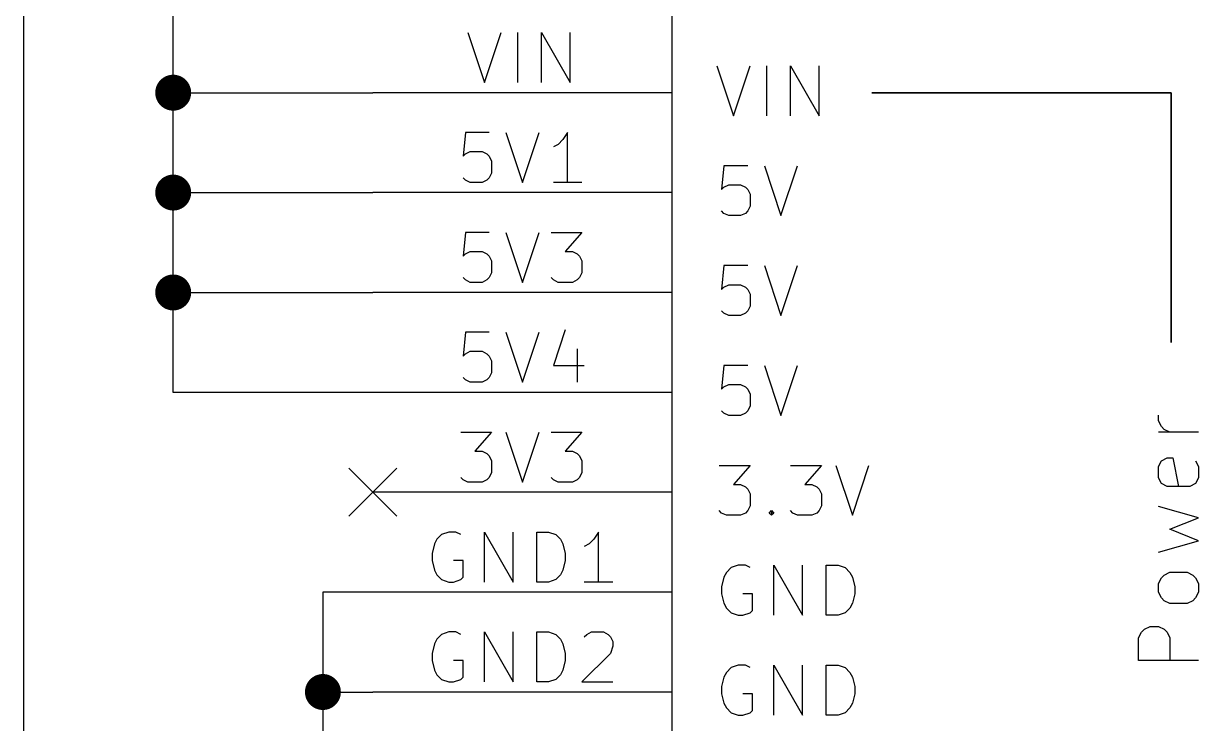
# Model space of a CAD drawing. Extents: x 0.4 to 11.3, y -7.9 to -0.4.
# Drawn here: x 3.65 to 4.827, y -5.632 to -4.931 of the extents above; entities that cross this region are included whole.
import ezdxf

# ---------------------------------------------------------------- set-up
doc = ezdxf.new("R2010")
doc.units = 0
doc.header["$MEASUREMENT"] = 0
for name, color, linetype in [('BLUE2', 5, 'CONTINUOUS'), ('BLUE3', 171, 'CONTINUOUS'), ('CYAN2', 4, 'CONTINUOUS'), ('GREEN3', 91, 'CONTINUOUS'), ('LYELLOW', 51, 'CONTINUOUS'), ('RED2', 1, 'CONTINUOUS'), ('RED3', 11, 'CONTINUOUS')]:
    doc.layers.add(name, color=color, linetype=linetype)

msp = doc.modelspace()

# ---------------------------------------------------------------- linework, layer by layer
at = {"layer": 'BLUE2', "linetype": 'CONTINUOUS'}
for p, q in [((3.976, -5.376), (4.024, -5.424)), ((4.024, -5.376), (3.976, -5.424))]:
    msp.add_line(p, q, dxfattribs=at)
at = {"layer": 'BLUE3', "linetype": 'CONTINUOUS'}
msp.add_line((3.65, -0.85), (3.65, -6.45), dxfattribs=at)
at = {"layer": 'CYAN2', "linetype": 'CONTINUOUS'}
for p, q in [((4.3448, -4.9731), (4.3614, -5.0231)), ((4.3448, -4.9731), (4.3614, -5.0231)), ((4.3614, -5.0231), (4.3781, -4.9731)), ((4.3614, -5.0231), (4.3781, -4.9731)), ((4.3948, -5.0231), (4.3948, -4.9731)), ((4.3948, -5.0231), (4.3948, -4.9731)), ((4.4186, -5.0231), (4.4186, -4.9731)), ((4.4186, -4.9731), (4.4471, -5.0231)), ((4.4186, -5.0231), (4.4186, -4.9731)), ((4.4186, -4.9731), (4.4471, -5.0231)), ((4.4471, -5.0231), (4.4471, -4.9731)), ((4.4471, -5.0231), (4.4471, -4.9731)), ((4.3519, -5.0731), (4.3495, -5.0969)), ((4.3519, -5.0731), (4.3495, -5.0969)), ((4.3757, -5.0731), (4.3519, -5.0731)), ((4.3757, -5.0731), (4.3519, -5.0731)), ((4.3924, -5.0731), (4.409, -5.1231)), ((4.3924, -5.0731), (4.409, -5.1231)), ((4.409, -5.1231), (4.4257, -5.0731)), ((4.409, -5.1231), (4.4257, -5.0731)), ((4.3495, -5.0969), (4.3519, -5.0946)), ((4.3495, -5.0969), (4.3519, -5.0946)), ((4.3519, -5.0946), (4.3567, -5.0922)), ((4.3519, -5.0946), (4.3567, -5.0922)), ((4.3567, -5.0922), (4.3686, -5.0922)), ((4.3567, -5.0922), (4.3686, -5.0922)), ((4.3686, -5.0922), (4.3733, -5.0946)), ((4.3686, -5.0922), (4.3733, -5.0946)), ((4.3733, -5.0946), (4.3757, -5.0969)), ((4.3733, -5.0946), (4.3757, -5.0969)), ((4.3757, -5.0969), (4.3781, -5.1017)), ((4.3757, -5.0969), (4.3781, -5.1017)), ((4.3781, -5.1017), (4.3781, -5.1136)), ((4.3781, -5.1017), (4.3781, -5.1136)), ((4.3519, -5.1208), (4.3495, -5.1184)), ((4.3519, -5.1208), (4.3495, -5.1184)), ((4.3567, -5.1231), (4.3519, -5.1208)), ((4.3567, -5.1231), (4.3519, -5.1208)), ((4.3733, -5.1208), (4.3686, -5.1231)), ((4.3733, -5.1208), (4.3686, -5.1231)), ((4.3757, -5.1184), (4.3733, -5.1208)), ((4.3757, -5.1184), (4.3733, -5.1208)), ((4.3781, -5.1136), (4.3757, -5.1184)), ((4.3781, -5.1136), (4.3757, -5.1184)), ((4.3686, -5.1231), (4.3567, -5.1231)), ((4.3686, -5.1231), (4.3567, -5.1231)), ((4.3519, -5.1731), (4.3495, -5.1969)), ((4.3519, -5.1731), (4.3495, -5.1969)), ((4.3757, -5.1731), (4.3519, -5.1731)), ((4.3757, -5.1731), (4.3519, -5.1731)), ((4.3924, -5.1731), (4.409, -5.2231)), ((4.3924, -5.1731), (4.409, -5.2231)), ((4.409, -5.2231), (4.4257, -5.1731)), ((4.409, -5.2231), (4.4257, -5.1731)), ((4.3495, -5.1969), (4.3519, -5.1946)), ((4.3495, -5.1969), (4.3519, -5.1946)), ((4.3519, -5.1946), (4.3567, -5.1922)), ((4.3519, -5.1946), (4.3567, -5.1922)), ((4.3567, -5.1922), (4.3686, -5.1922)), ((4.3567, -5.1922), (4.3686, -5.1922)), ((4.3686, -5.1922), (4.3733, -5.1946)), ((4.3686, -5.1922), (4.3733, -5.1946)), ((4.3733, -5.1946), (4.3757, -5.1969)), ((4.3733, -5.1946), (4.3757, -5.1969)), ((4.3757, -5.1969), (4.3781, -5.2017)), ((4.3757, -5.1969), (4.3781, -5.2017)), ((4.3781, -5.2017), (4.3781, -5.2136)), ((4.3781, -5.2017), (4.3781, -5.2136)), ((4.3781, -5.2136), (4.3757, -5.2184)), ((4.3781, -5.2136), (4.3757, -5.2184)), ((4.3519, -5.2208), (4.3495, -5.2184)), ((4.3519, -5.2208), (4.3495, -5.2184)), ((4.3567, -5.2231), (4.3519, -5.2208)), ((4.3567, -5.2231), (4.3519, -5.2208)), ((4.3686, -5.2231), (4.3567, -5.2231)), ((4.3686, -5.2231), (4.3567, -5.2231)), ((4.3733, -5.2208), (4.3686, -5.2231)), ((4.3733, -5.2208), (4.3686, -5.2231)), ((4.3757, -5.2184), (4.3733, -5.2208)), ((4.3757, -5.2184), (4.3733, -5.2208)), ((4.3519, -5.2731), (4.3495, -5.2969)), ((4.3519, -5.2731), (4.3495, -5.2969)), ((4.3757, -5.2731), (4.3519, -5.2731)), ((4.3757, -5.2731), (4.3519, -5.2731)), ((4.3924, -5.2731), (4.409, -5.3231)), ((4.3924, -5.2731), (4.409, -5.3231)), ((4.409, -5.3231), (4.4257, -5.2731)), ((4.409, -5.3231), (4.4257, -5.2731)), ((4.3495, -5.2969), (4.3519, -5.2946)), ((4.3495, -5.2969), (4.3519, -5.2946)), ((4.3519, -5.2946), (4.3567, -5.2922)), ((4.3519, -5.2946), (4.3567, -5.2922)), ((4.3567, -5.2922), (4.3686, -5.2922)), ((4.3567, -5.2922), (4.3686, -5.2922)), ((4.3686, -5.2922), (4.3733, -5.2946)), ((4.3686, -5.2922), (4.3733, -5.2946)), ((4.3733, -5.2946), (4.3757, -5.2969)), ((4.3733, -5.2946), (4.3757, -5.2969)), ((4.3757, -5.2969), (4.3781, -5.3017)), ((4.3757, -5.2969), (4.3781, -5.3017)), ((4.3781, -5.3017), (4.3781, -5.3136)), ((4.3781, -5.3017), (4.3781, -5.3136)), ((4.3519, -5.3208), (4.3495, -5.3184)), ((4.3519, -5.3208), (4.3495, -5.3184)), ((4.3567, -5.3231), (4.3519, -5.3208)), ((4.3567, -5.3231), (4.3519, -5.3208)), ((4.3733, -5.3208), (4.3686, -5.3231)), ((4.3733, -5.3208), (4.3686, -5.3231)), ((4.3757, -5.3184), (4.3733, -5.3208)), ((4.3757, -5.3184), (4.3733, -5.3208)), ((4.3781, -5.3136), (4.3757, -5.3184)), ((4.3781, -5.3136), (4.3757, -5.3184)), ((4.3686, -5.3231), (4.3567, -5.3231)), ((4.3686, -5.3231), (4.3567, -5.3231)), ((4.3471, -5.3731), (4.3781, -5.3731)), ((4.3471, -5.3731), (4.3781, -5.3731)), ((4.3781, -5.3731), (4.3614, -5.3922)), ((4.3781, -5.3731), (4.3614, -5.3922)), ((4.4186, -5.3731), (4.4495, -5.3731)), ((4.4186, -5.3731), (4.4495, -5.3731)), ((4.4495, -5.3731), (4.4329, -5.3922)), ((4.4495, -5.3731), (4.4329, -5.3922)), ((4.4638, -5.3731), (4.4805, -5.4231)), ((4.4638, -5.3731), (4.4805, -5.4231)), ((4.4805, -5.4231), (4.4971, -5.3731)), ((4.4805, -5.4231), (4.4971, -5.3731)), ((4.3614, -5.3922), (4.3686, -5.3922)), ((4.3614, -5.3922), (4.3686, -5.3922)), ((4.3686, -5.3922), (4.3733, -5.3946)), ((4.3686, -5.3922), (4.3733, -5.3946)), ((4.4329, -5.3922), (4.44, -5.3922)), ((4.4329, -5.3922), (4.44, -5.3922)), ((4.44, -5.3922), (4.4448, -5.3946)), ((4.44, -5.3922), (4.4448, -5.3946)), ((4.3733, -5.3946), (4.3757, -5.3969)), ((4.3733, -5.3946), (4.3757, -5.3969)), ((4.3757, -5.3969), (4.3781, -5.4017)), ((4.3757, -5.3969), (4.3781, -5.4017)), ((4.3781, -5.4017), (4.3781, -5.4136)), ((4.3781, -5.4017), (4.3781, -5.4136)), ((4.4448, -5.3946), (4.4471, -5.3969)), ((4.4448, -5.3946), (4.4471, -5.3969)), ((4.4471, -5.3969), (4.4495, -5.4017)), ((4.4471, -5.3969), (4.4495, -5.4017)), ((4.4495, -5.4017), (4.4495, -5.4136)), ((4.4495, -5.4017), (4.4495, -5.4136)), ((4.3781, -5.4136), (4.3757, -5.4184)), ((4.3781, -5.4136), (4.3757, -5.4184)), ((4.4495, -5.4136), (4.4471, -5.4184)), ((4.4495, -5.4136), (4.4471, -5.4184)), ((4.3495, -5.4208), (4.3471, -5.4184)), ((4.3495, -5.4208), (4.3471, -5.4184)), ((4.3543, -5.4231), (4.3495, -5.4208)), ((4.3543, -5.4231), (4.3495, -5.4208)), ((4.3686, -5.4231), (4.3543, -5.4231)), ((4.3686, -5.4231), (4.3543, -5.4231)), ((4.3733, -5.4208), (4.3686, -5.4231)), ((4.3733, -5.4208), (4.3686, -5.4231)), ((4.3757, -5.4184), (4.3733, -5.4208)), ((4.3757, -5.4184), (4.3733, -5.4208)), ((4.3971, -5.4208), (4.3995, -5.4184)), ((4.3971, -5.4208), (4.3995, -5.4184)), ((4.3995, -5.4231), (4.3971, -5.4208)), ((4.3995, -5.4231), (4.3971, -5.4208)), ((4.3995, -5.4184), (4.4019, -5.4208)), ((4.3995, -5.4184), (4.3995, -5.4231)), ((4.3995, -5.4184), (4.4019, -5.4208)), ((4.3995, -5.4184), (4.3995, -5.4231)), ((4.4019, -5.4208), (4.3995, -5.4231)), ((4.4019, -5.4208), (4.3995, -5.4231)), ((4.421, -5.4208), (4.4186, -5.4184)), ((4.421, -5.4208), (4.4186, -5.4184)), ((4.4257, -5.4231), (4.421, -5.4208)), ((4.4257, -5.4231), (4.421, -5.4208)), ((4.44, -5.4231), (4.4257, -5.4231)), ((4.44, -5.4231), (4.4257, -5.4231)), ((4.4448, -5.4208), (4.44, -5.4231)), ((4.4448, -5.4208), (4.44, -5.4231)), ((4.4471, -5.4184), (4.4448, -5.4208)), ((4.4471, -5.4184), (4.4448, -5.4208)), ((4.3662, -5.4731), (4.359, -5.4755)), ((4.3662, -5.4731), (4.359, -5.4755)), ((4.3733, -5.4731), (4.3662, -5.4731)), ((4.3733, -5.4731), (4.3662, -5.4731)), ((4.3781, -5.4755), (4.3733, -5.4731)), ((4.3781, -5.4755), (4.3733, -5.4731)), ((4.4019, -5.5231), (4.4019, -5.4731)), ((4.4019, -5.4731), (4.4305, -5.5231)), ((4.4019, -5.5231), (4.4019, -5.4731)), ((4.4019, -5.4731), (4.4305, -5.5231)), ((4.4305, -5.5231), (4.4305, -5.4731)), ((4.4305, -5.5231), (4.4305, -5.4731)), ((4.4543, -5.5231), (4.4543, -5.4731)), ((4.4543, -5.4731), (4.4662, -5.4731)), ((4.4543, -5.5231), (4.4543, -5.4731)), ((4.4543, -5.4731), (4.4662, -5.4731)), ((4.4662, -5.4731), (4.4733, -5.4755)), ((4.4662, -5.4731), (4.4733, -5.4755)), ((4.3519, -5.485), (4.3495, -5.4946)), ((4.3519, -5.485), (4.3495, -5.4946)), ((4.3543, -5.4803), (4.3519, -5.485)), ((4.3543, -5.4803), (4.3519, -5.485)), ((4.359, -5.4755), (4.3543, -5.4803)), ((4.359, -5.4755), (4.3543, -5.4803)), ((4.4733, -5.4755), (4.4781, -5.4803)), ((4.4733, -5.4755), (4.4781, -5.4803)), ((4.4781, -5.4803), (4.4805, -5.485)), ((4.4781, -5.4803), (4.4805, -5.485)), ((4.4805, -5.485), (4.4829, -5.4946)), ((4.4805, -5.485), (4.4829, -5.4946)), ((4.3495, -5.4946), (4.3495, -5.5017)), ((4.3495, -5.4946), (4.3495, -5.5017)), ((4.4829, -5.4946), (4.4829, -5.5017)), ((4.4829, -5.4946), (4.4829, -5.5017)), ((4.3495, -5.5017), (4.3519, -5.5112)), ((4.3495, -5.5017), (4.3519, -5.5112)), ((4.3805, -5.5017), (4.3709, -5.5017)), ((4.3805, -5.5017), (4.3709, -5.5017)), ((4.3805, -5.5184), (4.3805, -5.5017)), ((4.3805, -5.5184), (4.3805, -5.5017)), ((4.4829, -5.5017), (4.4805, -5.5112)), ((4.4829, -5.5017), (4.4805, -5.5112)), ((4.3519, -5.5112), (4.3543, -5.516)), ((4.3519, -5.5112), (4.3543, -5.516)), ((4.3543, -5.516), (4.359, -5.5208)), ((4.3543, -5.516), (4.359, -5.5208)), ((4.359, -5.5208), (4.3662, -5.5231)), ((4.359, -5.5208), (4.3662, -5.5231)), ((4.3709, -5.5231), (4.3781, -5.5208)), ((4.3709, -5.5231), (4.3781, -5.5208)), ((4.3781, -5.5208), (4.3805, -5.5184)), ((4.3781, -5.5208), (4.3805, -5.5184)), ((4.4733, -5.5208), (4.4662, -5.5231)), ((4.4733, -5.5208), (4.4662, -5.5231)), ((4.4781, -5.516), (4.4733, -5.5208)), ((4.4781, -5.516), (4.4733, -5.5208)), ((4.4805, -5.5112), (4.4781, -5.516)), ((4.4805, -5.5112), (4.4781, -5.516)), ((4.3662, -5.5231), (4.3709, -5.5231)), ((4.3662, -5.5231), (4.3709, -5.5231)), ((4.4662, -5.5231), (4.4543, -5.5231)), ((4.4662, -5.5231), (4.4543, -5.5231)), ((4.3543, -5.5803), (4.3519, -5.585)), ((4.3543, -5.5803), (4.3519, -5.585)), ((4.359, -5.5755), (4.3543, -5.5803)), ((4.359, -5.5755), (4.3543, -5.5803)), ((4.3662, -5.5731), (4.359, -5.5755)), ((4.3662, -5.5731), (4.359, -5.5755)), ((4.3733, -5.5731), (4.3662, -5.5731)), ((4.3733, -5.5731), (4.3662, -5.5731)), ((4.3781, -5.5755), (4.3733, -5.5731)), ((4.3781, -5.5755), (4.3733, -5.5731)), ((4.4019, -5.6231), (4.4019, -5.5731)), ((4.4019, -5.5731), (4.4305, -5.6231)), ((4.4019, -5.6231), (4.4019, -5.5731)), ((4.4019, -5.5731), (4.4305, -5.6231)), ((4.4305, -5.6231), (4.4305, -5.5731)), ((4.4305, -5.6231), (4.4305, -5.5731)), ((4.4543, -5.6231), (4.4543, -5.5731)), ((4.4543, -5.5731), (4.4662, -5.5731)), ((4.4543, -5.6231), (4.4543, -5.5731)), ((4.4543, -5.5731), (4.4662, -5.5731)), ((4.4662, -5.5731), (4.4733, -5.5755)), ((4.4662, -5.5731), (4.4733, -5.5755)), ((4.4733, -5.5755), (4.4781, -5.5803)), ((4.4733, -5.5755), (4.4781, -5.5803)), ((4.4781, -5.5803), (4.4805, -5.585)), ((4.4781, -5.5803), (4.4805, -5.585)), ((4.3519, -5.585), (4.3495, -5.5946)), ((4.3519, -5.585), (4.3495, -5.5946)), ((4.4805, -5.585), (4.4829, -5.5946)), ((4.4805, -5.585), (4.4829, -5.5946)), ((4.3495, -5.5946), (4.3495, -5.6017)), ((4.3495, -5.5946), (4.3495, -5.6017)), ((4.3495, -5.6017), (4.3519, -5.6112)), ((4.3495, -5.6017), (4.3519, -5.6112)), ((4.3805, -5.6017), (4.3709, -5.6017)), ((4.3805, -5.6017), (4.3709, -5.6017)), ((4.3805, -5.6184), (4.3805, -5.6017)), ((4.3805, -5.6184), (4.3805, -5.6017)), ((4.4829, -5.6017), (4.4805, -5.6112)), ((4.4829, -5.6017), (4.4805, -5.6112)), ((4.4829, -5.5946), (4.4829, -5.6017)), ((4.4829, -5.5946), (4.4829, -5.6017)), ((4.3519, -5.6112), (4.3543, -5.616)), ((4.3519, -5.6112), (4.3543, -5.616)), ((4.3543, -5.616), (4.359, -5.6208)), ((4.3543, -5.616), (4.359, -5.6208)), ((4.4781, -5.616), (4.4733, -5.6208)), ((4.4781, -5.616), (4.4733, -5.6208)), ((4.4805, -5.6112), (4.4781, -5.616)), ((4.4805, -5.6112), (4.4781, -5.616)), ((4.359, -5.6208), (4.3662, -5.6231)), ((4.359, -5.6208), (4.3662, -5.6231)), ((4.3662, -5.6231), (4.3709, -5.6231)), ((4.3662, -5.6231), (4.3709, -5.6231)), ((4.3709, -5.6231), (4.3781, -5.6208)), ((4.3709, -5.6231), (4.3781, -5.6208)), ((4.3781, -5.6208), (4.3805, -5.6184)), ((4.3781, -5.6208), (4.3805, -5.6184)), ((4.4662, -5.6231), (4.4543, -5.6231)), ((4.4662, -5.6231), (4.4543, -5.6231)), ((4.4733, -5.6208), (4.4662, -5.6231)), ((4.4733, -5.6208), (4.4662, -5.6231))]:
    msp.add_line(p, q, dxfattribs=at)
at = {"layer": 'GREEN3', "linetype": 'CONTINUOUS'}
for p, q in [((3.8, -5), (3.8, -4.95)), ((3.8, -5.1), (3.8, -5)), ((3.8, -5), (4, -5)), ((3.8, -5.2), (3.8, -5.1)), ((3.8, -5.1), (4, -5.1)), ((3.8, -5.3), (3.8, -5.2)), ((3.8, -5.2), (4, -5.2)), ((4, -5.3), (3.8, -5.3)), ((3.95, -5.5), (3.95, -5.6)), ((4, -5.5), (3.95, -5.5)), ((3.95, -5.6), (4, -5.6)), ((3.95, -5.6), (3.95, -5.7))]:
    msp.add_line(p, q, dxfattribs=at)
at = {"layer": 'GREEN3', "const_width": 0.018}
for points in [[(3.791, -5, 1), (3.809, -5, 1)], [(3.791, -5.1, 1), (3.809, -5.1, 1)], [(3.791, -5.2, 1), (3.809, -5.2, 1)], [(3.941, -5.6, 1), (3.959, -5.6, 1)]]:
    msp.add_lwpolyline(points, format="xyb", close=True, dxfattribs=at)
at = {"layer": 'LYELLOW', "linetype": 'CONTINUOUS'}
msp.add_line((4.3, -6.05), (4.3, -1.45), dxfattribs=at)
at = {"layer": 'RED2', "linetype": 'CONTINUOUS'}
for p, q in [((4.3, -6.05), (4.3, -1.45)), ((3.8, -4.95), (3.8, -4.85)), ((4.3, -5), (4, -5)), ((4.3, -5), (4, -5)), ((4.5, -5), (4.8, -5)), ((4.8, -5), (4.5, -5)), ((4.8, -5), (4.8, -5.25)), ((4.8, -5.25), (4.8, -5)), ((4.3, -5.1), (4, -5.1)), ((4.3, -5.1), (4, -5.1)), ((4.3, -5.2), (4, -5.2)), ((4.3, -5.2), (4, -5.2)), ((4.3, -5.3), (4, -5.3)), ((4.3, -5.3), (4, -5.3)), ((4.7874, -5.3286), (4.7874, -5.3229)), ((4.7902, -5.3343), (4.7874, -5.3286)), ((4.8274, -5.34), (4.7874, -5.34)), ((4.7931, -5.3371), (4.7902, -5.3343)), ((4.7988, -5.34), (4.7931, -5.3371)), ((4.7874, -5.3743), (4.7902, -5.3686)), ((4.7902, -5.3686), (4.7959, -5.3657)), ((4.7959, -5.3657), (4.8016, -5.3657)), ((4.8016, -5.3657), (4.8074, -5.3943)), ((4.8245, -5.3686), (4.8274, -5.3743)), ((4.7874, -5.3857), (4.7874, -5.3743)), ((4.8274, -5.3743), (4.8274, -5.3857)), ((4.7902, -5.3914), (4.7874, -5.3857)), ((4.7959, -5.3943), (4.7902, -5.3914)), ((4.8245, -5.3914), (4.8188, -5.3943)), ((4.8274, -5.3857), (4.8245, -5.3914)), ((4.3, -5.4), (4, -5.4)), ((4.3, -5.4), (4, -5.4)), ((4.8188, -5.3943), (4.7959, -5.3943)), ((4.8274, -5.4257), (4.7874, -5.4143)), ((4.7988, -5.4371), (4.8274, -5.4257)), ((4.8274, -5.4486), (4.7988, -5.4371)), ((4.7874, -5.46), (4.8274, -5.4486)), ((4.7874, -5.4914), (4.7902, -5.4857)), ((4.7902, -5.4857), (4.7931, -5.4829)), ((4.7931, -5.4829), (4.7988, -5.48)), ((4.7988, -5.48), (4.8159, -5.48)), ((4.8159, -5.48), (4.8216, -5.4829)), ((4.8216, -5.4829), (4.8245, -5.4857)), ((4.8245, -5.4857), (4.8274, -5.4914)), ((4.7874, -5.5), (4.7874, -5.4914)), ((4.8274, -5.4914), (4.8274, -5.5)), ((4.3, -5.5), (4, -5.5)), ((4.3, -5.5), (4, -5.5)), ((4.7902, -5.5057), (4.7874, -5.5)), ((4.7931, -5.5086), (4.7902, -5.5057)), ((4.7988, -5.5114), (4.7931, -5.5086)), ((4.8216, -5.5086), (4.8159, -5.5114)), ((4.8245, -5.5057), (4.8216, -5.5086)), ((4.8274, -5.5), (4.8245, -5.5057)), ((4.8159, -5.5114), (4.7988, -5.5114)), ((4.7674, -5.5457), (4.7702, -5.54)), ((4.7702, -5.54), (4.7731, -5.5371)), ((4.7731, -5.5371), (4.7788, -5.5343)), ((4.7788, -5.5343), (4.7874, -5.5343)), ((4.7874, -5.5343), (4.7931, -5.5371)), ((4.7931, -5.5371), (4.7959, -5.54)), ((4.7959, -5.54), (4.7988, -5.5457)), ((4.7674, -5.5686), (4.7674, -5.5457)), ((4.7988, -5.5457), (4.7988, -5.5686)), ((4.8274, -5.5686), (4.7674, -5.5686)), ((4.3, -5.6), (4, -5.6)), ((4.3, -5.6), (4, -5.6))]:
    msp.add_line(p, q, dxfattribs=at)
at = {"layer": 'RED3', "linetype": 'CONTINUOUS'}
for p, q in [((4.0952, -4.9399), (4.1119, -4.9899)), ((4.0952, -4.9399), (4.1119, -4.9899)), ((4.1119, -4.9899), (4.1286, -4.9399)), ((4.1119, -4.9899), (4.1286, -4.9399)), ((4.1452, -4.9899), (4.1452, -4.9399)), ((4.1452, -4.9899), (4.1452, -4.9399)), ((4.169, -4.9899), (4.169, -4.9399)), ((4.169, -4.9399), (4.1976, -4.9899)), ((4.169, -4.9899), (4.169, -4.9399)), ((4.169, -4.9399), (4.1976, -4.9899)), ((4.1976, -4.9899), (4.1976, -4.9399)), ((4.1976, -4.9899), (4.1976, -4.9399)), ((4.0929, -5.0399), (4.0905, -5.0637)), ((4.0929, -5.0399), (4.0905, -5.0637)), ((4.1167, -5.0399), (4.0929, -5.0399)), ((4.1167, -5.0399), (4.0929, -5.0399)), ((4.1333, -5.0399), (4.15, -5.0899)), ((4.1333, -5.0399), (4.15, -5.0899)), ((4.15, -5.0899), (4.1667, -5.0399)), ((4.15, -5.0899), (4.1667, -5.0399)), ((4.1905, -5.047), (4.1857, -5.0518)), ((4.1905, -5.047), (4.1857, -5.0518)), ((4.1952, -5.0399), (4.1905, -5.047)), ((4.1952, -5.0399), (4.1905, -5.047)), ((4.1952, -5.0899), (4.1952, -5.0399)), ((4.1952, -5.0899), (4.1952, -5.0399)), ((4.0905, -5.0637), (4.0929, -5.0613)), ((4.0905, -5.0637), (4.0929, -5.0613)), ((4.0929, -5.0613), (4.0976, -5.0589)), ((4.0929, -5.0613), (4.0976, -5.0589)), ((4.0976, -5.0589), (4.1095, -5.0589)), ((4.0976, -5.0589), (4.1095, -5.0589)), ((4.1095, -5.0589), (4.1143, -5.0613)), ((4.1095, -5.0589), (4.1143, -5.0613)), ((4.1143, -5.0613), (4.1167, -5.0637)), ((4.1143, -5.0613), (4.1167, -5.0637)), ((4.1857, -5.0518), (4.181, -5.0542)), ((4.1857, -5.0518), (4.181, -5.0542)), ((4.1167, -5.0637), (4.119, -5.0684)), ((4.1167, -5.0637), (4.119, -5.0684)), ((4.119, -5.0684), (4.119, -5.0804)), ((4.119, -5.0684), (4.119, -5.0804)), ((4.0929, -5.0875), (4.0905, -5.0851)), ((4.0929, -5.0875), (4.0905, -5.0851)), ((4.1167, -5.0851), (4.1143, -5.0875)), ((4.1167, -5.0851), (4.1143, -5.0875)), ((4.119, -5.0804), (4.1167, -5.0851)), ((4.119, -5.0804), (4.1167, -5.0851)), ((4.0976, -5.0899), (4.0929, -5.0875)), ((4.0976, -5.0899), (4.0929, -5.0875)), ((4.1095, -5.0899), (4.0976, -5.0899)), ((4.1095, -5.0899), (4.0976, -5.0899)), ((4.1143, -5.0875), (4.1095, -5.0899)), ((4.1143, -5.0875), (4.1095, -5.0899)), ((4.2095, -5.0899), (4.181, -5.0899)), ((4.2095, -5.0899), (4.181, -5.0899)), ((4.0929, -5.1399), (4.0905, -5.1637)), ((4.0929, -5.1399), (4.0905, -5.1637)), ((4.1167, -5.1399), (4.0929, -5.1399)), ((4.1167, -5.1399), (4.0929, -5.1399)), ((4.1333, -5.1399), (4.15, -5.1899)), ((4.1333, -5.1399), (4.15, -5.1899)), ((4.15, -5.1899), (4.1667, -5.1399)), ((4.15, -5.1899), (4.1667, -5.1399)), ((4.1786, -5.1399), (4.2095, -5.1399)), ((4.1786, -5.1399), (4.2095, -5.1399)), ((4.2095, -5.1399), (4.1929, -5.1589)), ((4.2095, -5.1399), (4.1929, -5.1589)), ((4.0905, -5.1637), (4.0929, -5.1613)), ((4.0905, -5.1637), (4.0929, -5.1613)), ((4.0929, -5.1613), (4.0976, -5.1589)), ((4.0929, -5.1613), (4.0976, -5.1589)), ((4.0976, -5.1589), (4.1095, -5.1589)), ((4.0976, -5.1589), (4.1095, -5.1589)), ((4.1095, -5.1589), (4.1143, -5.1613)), ((4.1095, -5.1589), (4.1143, -5.1613)), ((4.1143, -5.1613), (4.1167, -5.1637)), ((4.1143, -5.1613), (4.1167, -5.1637)), ((4.1167, -5.1637), (4.119, -5.1684)), ((4.1167, -5.1637), (4.119, -5.1684)), ((4.119, -5.1684), (4.119, -5.1804)), ((4.119, -5.1684), (4.119, -5.1804)), ((4.1929, -5.1589), (4.2, -5.1589)), ((4.1929, -5.1589), (4.2, -5.1589)), ((4.2, -5.1589), (4.2048, -5.1613)), ((4.2, -5.1589), (4.2048, -5.1613)), ((4.2048, -5.1613), (4.2071, -5.1637)), ((4.2048, -5.1613), (4.2071, -5.1637)), ((4.2071, -5.1637), (4.2095, -5.1684)), ((4.2071, -5.1637), (4.2095, -5.1684)), ((4.2095, -5.1684), (4.2095, -5.1804)), ((4.2095, -5.1684), (4.2095, -5.1804)), ((4.119, -5.1804), (4.1167, -5.1851)), ((4.119, -5.1804), (4.1167, -5.1851)), ((4.2095, -5.1804), (4.2071, -5.1851)), ((4.2095, -5.1804), (4.2071, -5.1851)), ((4.0929, -5.1875), (4.0905, -5.1851)), ((4.0929, -5.1875), (4.0905, -5.1851)), ((4.0976, -5.1899), (4.0929, -5.1875)), ((4.0976, -5.1899), (4.0929, -5.1875)), ((4.1095, -5.1899), (4.0976, -5.1899)), ((4.1095, -5.1899), (4.0976, -5.1899)), ((4.1143, -5.1875), (4.1095, -5.1899)), ((4.1143, -5.1875), (4.1095, -5.1899)), ((4.1167, -5.1851), (4.1143, -5.1875)), ((4.1167, -5.1851), (4.1143, -5.1875)), ((4.181, -5.1875), (4.1786, -5.1851)), ((4.181, -5.1875), (4.1786, -5.1851)), ((4.1857, -5.1899), (4.181, -5.1875)), ((4.1857, -5.1899), (4.181, -5.1875)), ((4.2, -5.1899), (4.1857, -5.1899)), ((4.2, -5.1899), (4.1857, -5.1899)), ((4.2048, -5.1875), (4.2, -5.1899)), ((4.2048, -5.1875), (4.2, -5.1899)), ((4.2071, -5.1851), (4.2048, -5.1875)), ((4.2071, -5.1851), (4.2048, -5.1875)), ((4.1929, -5.2375), (4.181, -5.2732)), ((4.1929, -5.2375), (4.181, -5.2732)), ((4.0929, -5.2399), (4.0905, -5.2637)), ((4.0929, -5.2399), (4.0905, -5.2637)), ((4.1167, -5.2399), (4.0929, -5.2399)), ((4.1167, -5.2399), (4.0929, -5.2399)), ((4.1333, -5.2399), (4.15, -5.2899)), ((4.1333, -5.2399), (4.15, -5.2899)), ((4.15, -5.2899), (4.1667, -5.2399)), ((4.15, -5.2899), (4.1667, -5.2399)), ((4.0905, -5.2637), (4.0929, -5.2613)), ((4.0905, -5.2637), (4.0929, -5.2613)), ((4.0929, -5.2613), (4.0976, -5.2589)), ((4.0929, -5.2613), (4.0976, -5.2589)), ((4.0976, -5.2589), (4.1095, -5.2589)), ((4.0976, -5.2589), (4.1095, -5.2589)), ((4.1095, -5.2589), (4.1143, -5.2613)), ((4.1095, -5.2589), (4.1143, -5.2613)), ((4.1143, -5.2613), (4.1167, -5.2637)), ((4.1143, -5.2613), (4.1167, -5.2637)), ((4.2048, -5.2565), (4.2048, -5.2899)), ((4.2048, -5.2565), (4.2048, -5.2899)), ((4.1167, -5.2637), (4.119, -5.2684)), ((4.1167, -5.2637), (4.119, -5.2684)), ((4.119, -5.2684), (4.119, -5.2804)), ((4.119, -5.2684), (4.119, -5.2804)), ((4.181, -5.2732), (4.2119, -5.2732)), ((4.181, -5.2732), (4.2119, -5.2732)), ((4.0929, -5.2875), (4.0905, -5.2851)), ((4.0929, -5.2875), (4.0905, -5.2851)), ((4.1167, -5.2851), (4.1143, -5.2875)), ((4.1167, -5.2851), (4.1143, -5.2875)), ((4.119, -5.2804), (4.1167, -5.2851)), ((4.119, -5.2804), (4.1167, -5.2851)), ((4.0976, -5.2899), (4.0929, -5.2875)), ((4.0976, -5.2899), (4.0929, -5.2875)), ((4.1095, -5.2899), (4.0976, -5.2899)), ((4.1095, -5.2899), (4.0976, -5.2899)), ((4.1143, -5.2875), (4.1095, -5.2899)), ((4.1143, -5.2875), (4.1095, -5.2899)), ((4.0881, -5.3399), (4.119, -5.3399)), ((4.0881, -5.3399), (4.119, -5.3399)), ((4.119, -5.3399), (4.1024, -5.3589)), ((4.119, -5.3399), (4.1024, -5.3589)), ((4.1333, -5.3399), (4.15, -5.3899)), ((4.1333, -5.3399), (4.15, -5.3899)), ((4.15, -5.3899), (4.1667, -5.3399)), ((4.15, -5.3899), (4.1667, -5.3399)), ((4.1786, -5.3399), (4.2095, -5.3399)), ((4.1786, -5.3399), (4.2095, -5.3399)), ((4.2095, -5.3399), (4.1929, -5.3589)), ((4.2095, -5.3399), (4.1929, -5.3589)), ((4.1024, -5.3589), (4.1095, -5.3589)), ((4.1024, -5.3589), (4.1095, -5.3589)), ((4.1095, -5.3589), (4.1143, -5.3613)), ((4.1095, -5.3589), (4.1143, -5.3613)), ((4.1143, -5.3613), (4.1167, -5.3637)), ((4.1143, -5.3613), (4.1167, -5.3637)), ((4.1167, -5.3637), (4.119, -5.3684)), ((4.1167, -5.3637), (4.119, -5.3684)), ((4.119, -5.3684), (4.119, -5.3804)), ((4.119, -5.3684), (4.119, -5.3804)), ((4.1929, -5.3589), (4.2, -5.3589)), ((4.1929, -5.3589), (4.2, -5.3589)), ((4.2, -5.3589), (4.2048, -5.3613)), ((4.2, -5.3589), (4.2048, -5.3613)), ((4.2048, -5.3613), (4.2071, -5.3637)), ((4.2048, -5.3613), (4.2071, -5.3637)), ((4.2071, -5.3637), (4.2095, -5.3684)), ((4.2071, -5.3637), (4.2095, -5.3684)), ((4.2095, -5.3684), (4.2095, -5.3804)), ((4.2095, -5.3684), (4.2095, -5.3804)), ((4.119, -5.3804), (4.1167, -5.3851)), ((4.119, -5.3804), (4.1167, -5.3851)), ((4.2095, -5.3804), (4.2071, -5.3851)), ((4.2095, -5.3804), (4.2071, -5.3851)), ((4.0905, -5.3875), (4.0881, -5.3851)), ((4.0905, -5.3875), (4.0881, -5.3851)), ((4.0952, -5.3899), (4.0905, -5.3875)), ((4.0952, -5.3899), (4.0905, -5.3875)), ((4.1095, -5.3899), (4.0952, -5.3899)), ((4.1095, -5.3899), (4.0952, -5.3899)), ((4.1143, -5.3875), (4.1095, -5.3899)), ((4.1143, -5.3875), (4.1095, -5.3899)), ((4.1167, -5.3851), (4.1143, -5.3875)), ((4.1167, -5.3851), (4.1143, -5.3875)), ((4.181, -5.3875), (4.1786, -5.3851)), ((4.181, -5.3875), (4.1786, -5.3851)), ((4.1857, -5.3899), (4.181, -5.3875)), ((4.1857, -5.3899), (4.181, -5.3875)), ((4.2, -5.3899), (4.1857, -5.3899)), ((4.2, -5.3899), (4.1857, -5.3899)), ((4.2048, -5.3875), (4.2, -5.3899)), ((4.2048, -5.3875), (4.2, -5.3899)), ((4.2071, -5.3851), (4.2048, -5.3875)), ((4.2071, -5.3851), (4.2048, -5.3875)), ((4.0643, -5.447), (4.0619, -5.4518)), ((4.0643, -5.447), (4.0619, -5.4518)), ((4.069, -5.4423), (4.0643, -5.447)), ((4.069, -5.4423), (4.0643, -5.447)), ((4.0762, -5.4399), (4.069, -5.4423)), ((4.0762, -5.4399), (4.069, -5.4423)), ((4.0833, -5.4399), (4.0762, -5.4399)), ((4.0833, -5.4399), (4.0762, -5.4399)), ((4.0881, -5.4423), (4.0833, -5.4399)), ((4.0881, -5.4423), (4.0833, -5.4399)), ((4.1119, -5.4899), (4.1119, -5.4399)), ((4.1119, -5.4399), (4.1405, -5.4899)), ((4.1119, -5.4899), (4.1119, -5.4399)), ((4.1119, -5.4399), (4.1405, -5.4899)), ((4.1405, -5.4899), (4.1405, -5.4399)), ((4.1405, -5.4899), (4.1405, -5.4399)), ((4.1643, -5.4899), (4.1643, -5.4399)), ((4.1643, -5.4399), (4.1762, -5.4399)), ((4.1643, -5.4899), (4.1643, -5.4399)), ((4.1643, -5.4399), (4.1762, -5.4399)), ((4.1762, -5.4399), (4.1833, -5.4423)), ((4.1762, -5.4399), (4.1833, -5.4423)), ((4.1833, -5.4423), (4.1881, -5.447)), ((4.1833, -5.4423), (4.1881, -5.447)), ((4.1881, -5.447), (4.1905, -5.4518)), ((4.1881, -5.447), (4.1905, -5.4518)), ((4.2214, -5.447), (4.2167, -5.4518)), ((4.2214, -5.447), (4.2167, -5.4518)), ((4.2262, -5.4399), (4.2214, -5.447)), ((4.2262, -5.4399), (4.2214, -5.447)), ((4.2262, -5.4899), (4.2262, -5.4399)), ((4.2262, -5.4899), (4.2262, -5.4399)), ((4.0619, -5.4518), (4.0595, -5.4613)), ((4.0619, -5.4518), (4.0595, -5.4613)), ((4.0595, -5.4613), (4.0595, -5.4684)), ((4.0595, -5.4613), (4.0595, -5.4684)), ((4.1905, -5.4518), (4.1929, -5.4613)), ((4.1905, -5.4518), (4.1929, -5.4613)), ((4.1929, -5.4613), (4.1929, -5.4684)), ((4.1929, -5.4613), (4.1929, -5.4684)), ((4.2167, -5.4518), (4.2119, -5.4542)), ((4.2167, -5.4518), (4.2119, -5.4542)), ((4.0595, -5.4684), (4.0619, -5.478)), ((4.0595, -5.4684), (4.0619, -5.478)), ((4.0905, -5.4684), (4.0809, -5.4684)), ((4.0905, -5.4684), (4.0809, -5.4684)), ((4.0905, -5.4851), (4.0905, -5.4684)), ((4.0905, -5.4851), (4.0905, -5.4684)), ((4.1929, -5.4684), (4.1905, -5.478)), ((4.1929, -5.4684), (4.1905, -5.478)), ((4.0619, -5.478), (4.0643, -5.4827)), ((4.0619, -5.478), (4.0643, -5.4827)), ((4.0643, -5.4827), (4.069, -5.4875)), ((4.0643, -5.4827), (4.069, -5.4875)), ((4.0881, -5.4875), (4.0905, -5.4851)), ((4.0881, -5.4875), (4.0905, -5.4851)), ((4.1881, -5.4827), (4.1833, -5.4875)), ((4.1881, -5.4827), (4.1833, -5.4875)), ((4.1905, -5.478), (4.1881, -5.4827)), ((4.1905, -5.478), (4.1881, -5.4827)), ((4.069, -5.4875), (4.0762, -5.4899)), ((4.069, -5.4875), (4.0762, -5.4899)), ((4.0762, -5.4899), (4.0809, -5.4899)), ((4.0762, -5.4899), (4.0809, -5.4899)), ((4.0809, -5.4899), (4.0881, -5.4875)), ((4.0809, -5.4899), (4.0881, -5.4875)), ((4.1762, -5.4899), (4.1643, -5.4899)), ((4.1762, -5.4899), (4.1643, -5.4899)), ((4.1833, -5.4875), (4.1762, -5.4899)), ((4.1833, -5.4875), (4.1762, -5.4899)), ((4.2405, -5.4899), (4.2119, -5.4899)), ((4.2405, -5.4899), (4.2119, -5.4899)), ((4.069, -5.5423), (4.0643, -5.547)), ((4.069, -5.5423), (4.0643, -5.547)), ((4.0762, -5.5399), (4.069, -5.5423)), ((4.0762, -5.5399), (4.069, -5.5423)), ((4.0833, -5.5399), (4.0762, -5.5399)), ((4.0833, -5.5399), (4.0762, -5.5399)), ((4.0881, -5.5423), (4.0833, -5.5399)), ((4.0881, -5.5423), (4.0833, -5.5399)), ((4.1119, -5.5899), (4.1119, -5.5399)), ((4.1119, -5.5399), (4.1405, -5.5899)), ((4.1119, -5.5899), (4.1119, -5.5399)), ((4.1119, -5.5399), (4.1405, -5.5899)), ((4.1405, -5.5899), (4.1405, -5.5399)), ((4.1405, -5.5899), (4.1405, -5.5399)), ((4.1643, -5.5899), (4.1643, -5.5399)), ((4.1643, -5.5399), (4.1762, -5.5399)), ((4.1643, -5.5899), (4.1643, -5.5399)), ((4.1643, -5.5399), (4.1762, -5.5399)), ((4.1762, -5.5399), (4.1833, -5.5423)), ((4.1762, -5.5399), (4.1833, -5.5423)), ((4.1833, -5.5423), (4.1881, -5.547)), ((4.1833, -5.5423), (4.1881, -5.547)), ((4.2119, -5.5446), (4.2143, -5.5423)), ((4.2119, -5.5446), (4.2143, -5.5423)), ((4.2143, -5.5423), (4.219, -5.5399)), ((4.2143, -5.5423), (4.219, -5.5399)), ((4.219, -5.5399), (4.231, -5.5399)), ((4.219, -5.5399), (4.231, -5.5399)), ((4.231, -5.5399), (4.2357, -5.5423)), ((4.231, -5.5399), (4.2357, -5.5423)), ((4.2357, -5.5423), (4.2381, -5.5446)), ((4.2357, -5.5423), (4.2381, -5.5446)), ((4.2381, -5.5446), (4.2405, -5.5494)), ((4.2381, -5.5446), (4.2405, -5.5494)), ((4.0619, -5.5518), (4.0595, -5.5613)), ((4.0619, -5.5518), (4.0595, -5.5613)), ((4.0643, -5.547), (4.0619, -5.5518)), ((4.0643, -5.547), (4.0619, -5.5518)), ((4.1881, -5.547), (4.1905, -5.5518)), ((4.1881, -5.547), (4.1905, -5.5518)), ((4.1905, -5.5518), (4.1929, -5.5613)), ((4.1905, -5.5518), (4.1929, -5.5613)), ((4.2405, -5.5542), (4.2381, -5.5613)), ((4.2405, -5.5542), (4.2381, -5.5613)), ((4.2405, -5.5494), (4.2405, -5.5542)), ((4.2405, -5.5494), (4.2405, -5.5542)), ((4.0595, -5.5613), (4.0595, -5.5684)), ((4.0595, -5.5613), (4.0595, -5.5684)), ((4.0595, -5.5684), (4.0619, -5.578)), ((4.0595, -5.5684), (4.0619, -5.578)), ((4.0905, -5.5684), (4.0809, -5.5684)), ((4.0905, -5.5684), (4.0809, -5.5684)), ((4.0905, -5.5851), (4.0905, -5.5684)), ((4.0905, -5.5851), (4.0905, -5.5684)), ((4.1929, -5.5684), (4.1905, -5.578)), ((4.1929, -5.5684), (4.1905, -5.578)), ((4.1929, -5.5613), (4.1929, -5.5684)), ((4.1929, -5.5613), (4.1929, -5.5684)), ((4.2381, -5.5613), (4.2095, -5.5899)), ((4.2381, -5.5613), (4.2095, -5.5899)), ((4.0619, -5.578), (4.0643, -5.5827)), ((4.0619, -5.578), (4.0643, -5.5827)), ((4.1905, -5.578), (4.1881, -5.5827)), ((4.1905, -5.578), (4.1881, -5.5827)), ((4.0643, -5.5827), (4.069, -5.5875)), ((4.0643, -5.5827), (4.069, -5.5875)), ((4.069, -5.5875), (4.0762, -5.5899)), ((4.069, -5.5875), (4.0762, -5.5899)), ((4.0762, -5.5899), (4.0809, -5.5899)), ((4.0762, -5.5899), (4.0809, -5.5899)), ((4.0809, -5.5899), (4.0881, -5.5875)), ((4.0809, -5.5899), (4.0881, -5.5875)), ((4.0881, -5.5875), (4.0905, -5.5851)), ((4.0881, -5.5875), (4.0905, -5.5851)), ((4.1762, -5.5899), (4.1643, -5.5899)), ((4.1762, -5.5899), (4.1643, -5.5899)), ((4.1833, -5.5875), (4.1762, -5.5899)), ((4.1833, -5.5875), (4.1762, -5.5899)), ((4.1881, -5.5827), (4.1833, -5.5875)), ((4.1881, -5.5827), (4.1833, -5.5875)), ((4.2095, -5.5899), (4.2405, -5.5899)), ((4.2095, -5.5899), (4.2405, -5.5899))]:
    msp.add_line(p, q, dxfattribs=at)

doc.saveas('drawing.dxf')
